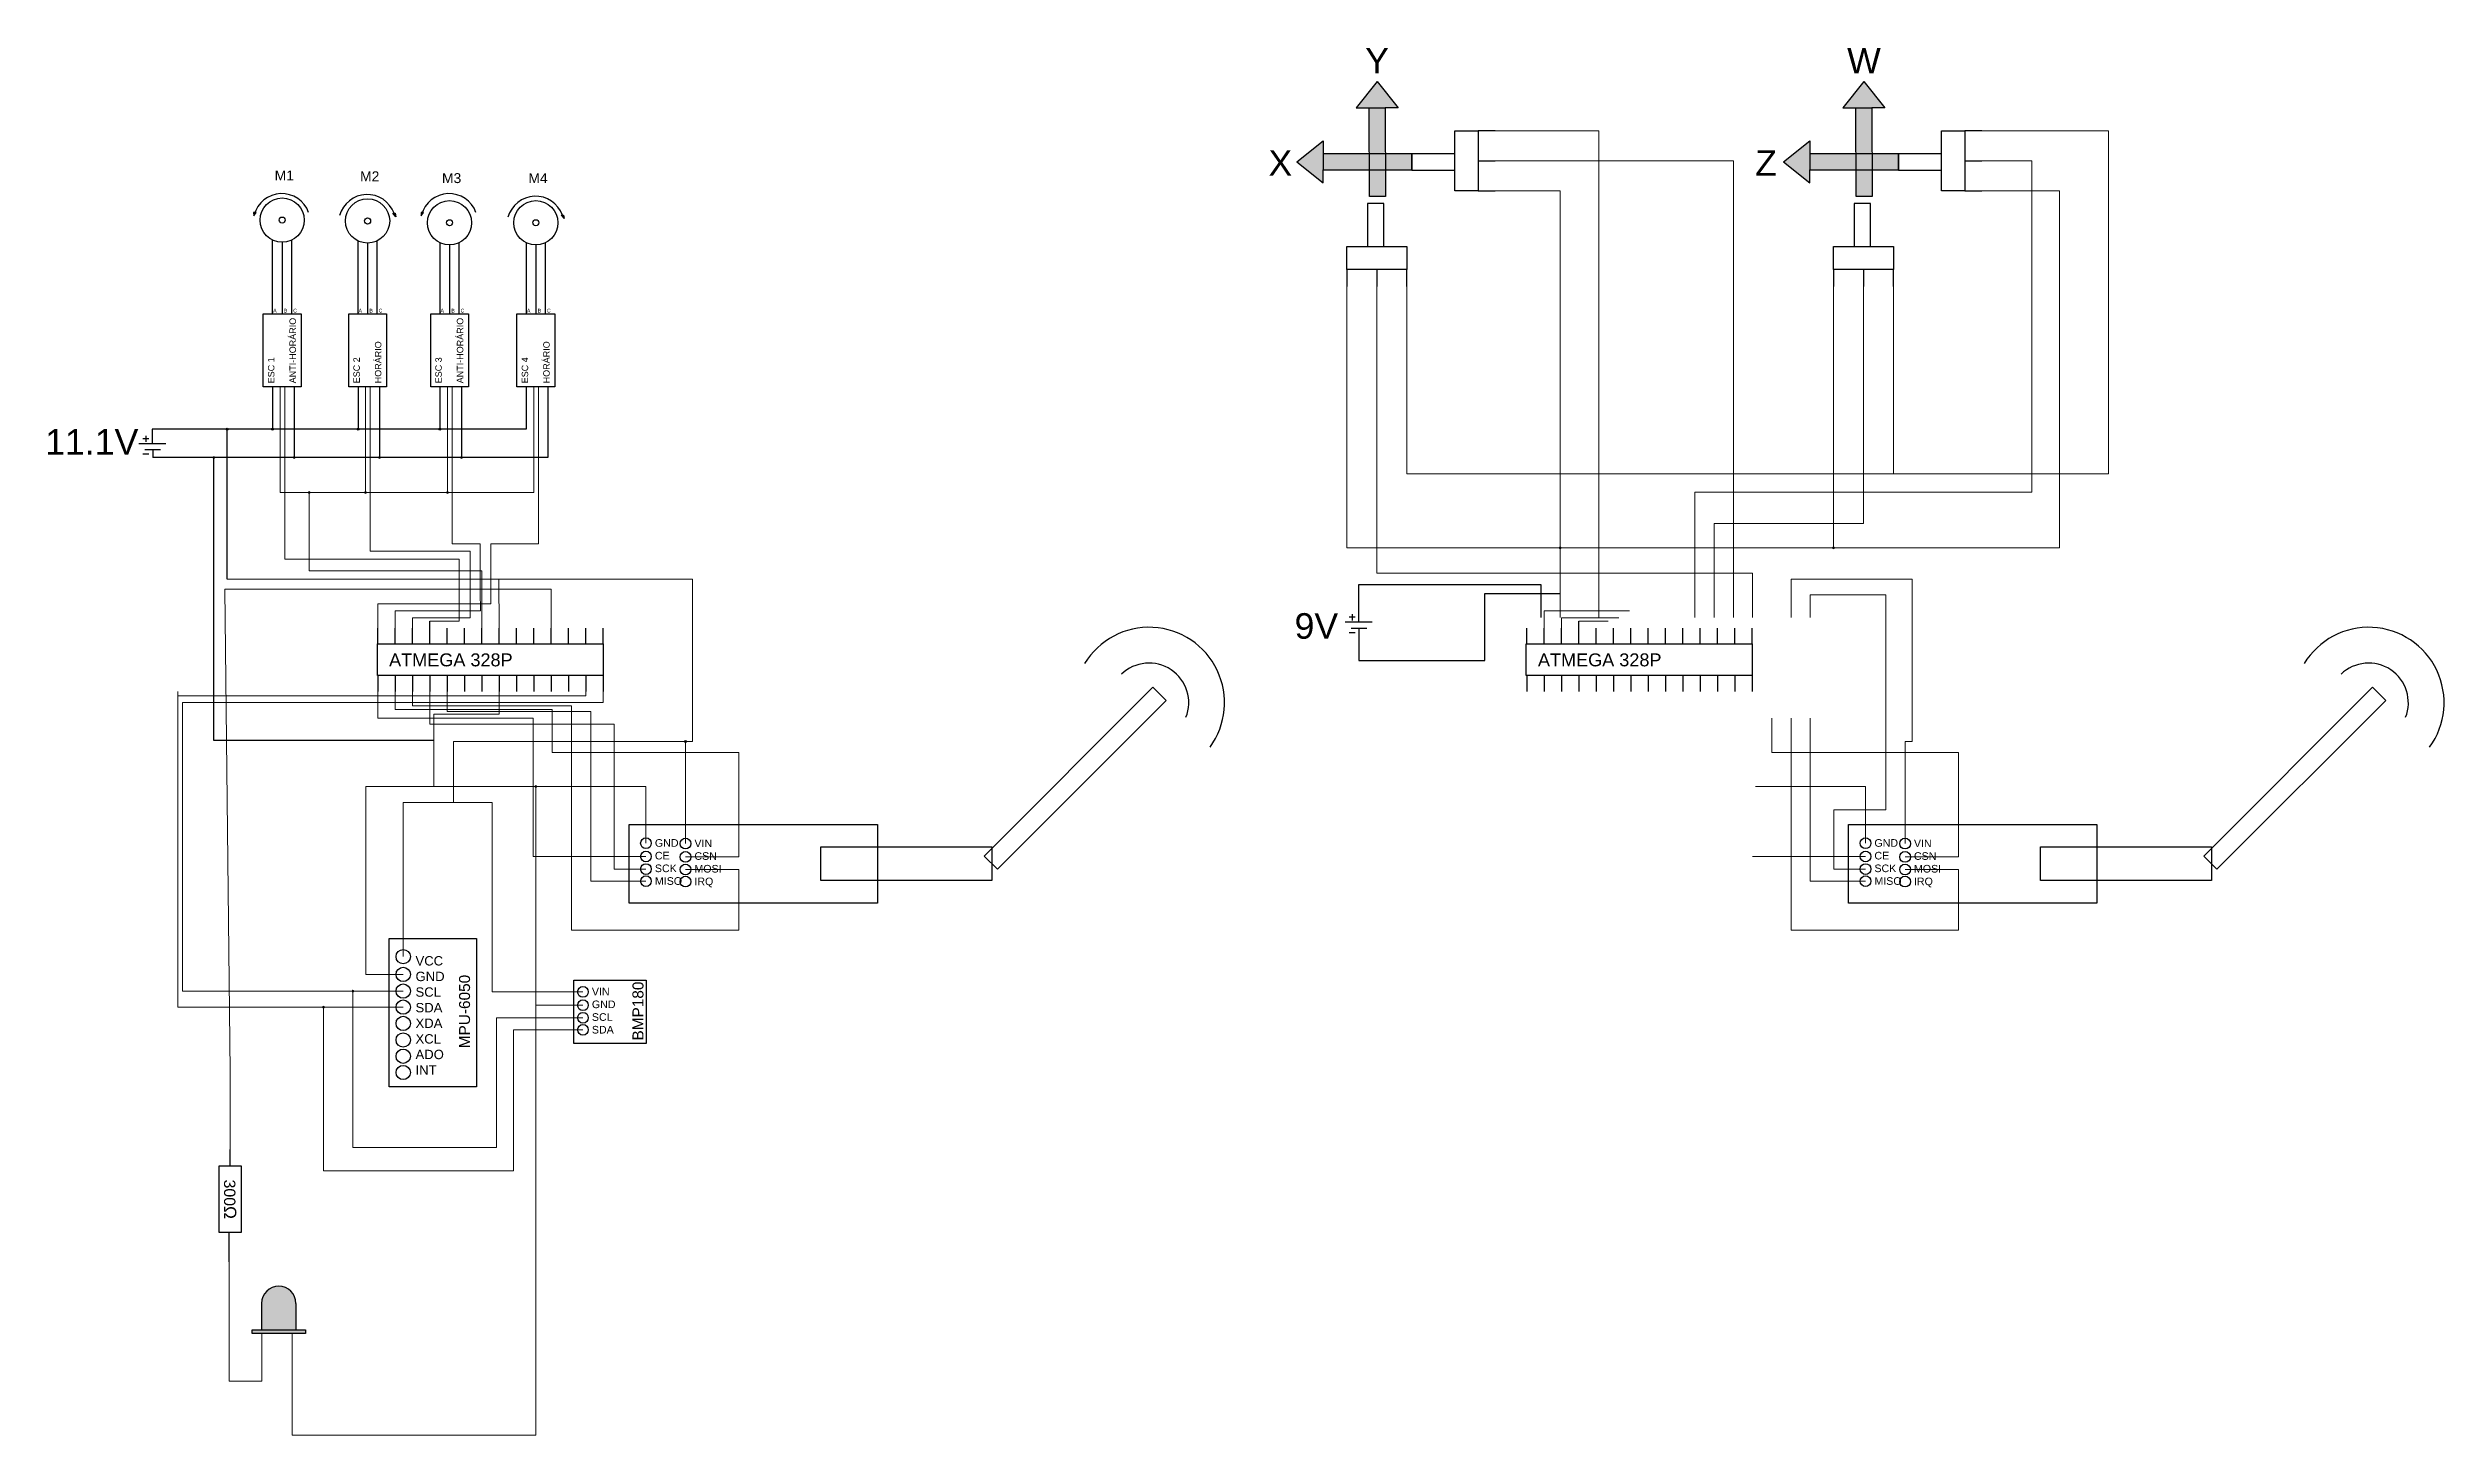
# Model space of a CAD drawing. Header units: millimetres. Extents: x 978 to 3979, y 3008 to 4746.
import ezdxf

# ---------------------------------------------------------------- set-up
doc = ezdxf.new("R2010")
doc.units = ezdxf.units.MM
for name, color, linetype in [('AMARELO MOTOR', 2, 'Continuous'), ('PRETO MOTOR', 250, 'Continuous'), ('VERMELHO MOTOR', 1, 'Continuous')]:
    doc.layers.add(name, color=color, linetype=linetype)
for name, color, linetype, lineweight in [('DADOS ARD', 2, 'Continuous', 20), ('GND ARD', 250, 'Continuous', 20), ('GND FONTE', 250, 'Continuous', 30), ('VCC ARD', 1, 'Continuous', 20), ('VCC FONTE', 10, 'Continuous', 30)]:
    doc.layers.add(name, color=color, linetype=linetype, lineweight=lineweight)
doc.styles.get("Standard").update_dxf_attribs({"font": 'arial.ttf'})

# ---------------------------------------------------------------- blocks, each defined once
blk = doc.blocks.new('*U4')
blk.add_line((0, -10), (0, 10))
blk = doc.blocks.new('*U5')
at = {"color": 0, "linetype": 'ByBlock', "lineweight": -2, "transparency": 16777216}
for p in [(-282, 0), (-260.3, 0), (-238.6, 0), (-216.9, 0), (-195.2, 0), (-173.5, 0), (-151.8, 0), (-130.2, 0), (-108.5, 0), (-86.8, 0), (-65.1, 0), (-43.4, 0), (-21.7, 0), (0, 0)]:
    blk.add_blockref('*U4', p, dxfattribs=at)
blk = doc.blocks.new('*U6')
blk.add_line((0, -10), (0, 10))
blk = doc.blocks.new('*U8')
at = {"color": 0, "linetype": 'ByBlock', "lineweight": -2, "transparency": 16777216}
for p in [(-282, 0), (-260.3, 0), (-238.6, 0), (-216.9, 0), (-195.2, 0), (-173.5, 0), (-151.8, 0), (-130.2, 0), (-108.5, 0), (-86.8, 0), (-65.1, 0), (-43.4, 0), (-21.7, 0), (0, 0)]:
    blk.add_blockref('*U6', p, dxfattribs=at)
blk = doc.blocks.new('*U14')
blk.add_line((0, -10), (0, 10))
blk = doc.blocks.new('*U15')
at = {"color": 0, "linetype": 'ByBlock', "lineweight": -2, "transparency": 16777216}
for p in [(-282, 0), (-260.3, 0), (-238.6, 0), (-216.9, 0), (-195.2, 0), (-173.5, 0), (-151.8, 0), (-130.2, 0), (-108.5, 0), (-86.8, 0), (-65.1, 0), (-43.4, 0), (-21.7, 0), (0, 0)]:
    blk.add_blockref('*U14', p, dxfattribs=at)
blk = doc.blocks.new('*U11')
blk.add_line((0, -10), (0, 10))
blk = doc.blocks.new('*U13')
at = {"color": 0, "linetype": 'ByBlock', "lineweight": -2, "transparency": 16777216}
for p in [(-282, 0), (-260.3, 0), (-238.6, 0), (-216.9, 0), (-195.2, 0), (-173.5, 0), (-151.8, 0), (-130.2, 0), (-108.5, 0), (-86.8, 0), (-65.1, 0), (-43.4, 0), (-21.7, 0), (0, 0)]:
    blk.add_blockref('*U11', p, dxfattribs=at)

msp = doc.modelspace()

# ---------------------------------------------------------------- hatches: boundary and pattern name
at = {"true_color": 0xf8d731}
h = msp.add_hatch(color=40, dxfattribs=at)
h.dxf.hatch_style = 1
h.paths.add_polyline_path([(2643.3, 4703.9), (2617, 4670.8), (2633.3, 4670.8), (2653.3, 4670.9), (2669.6, 4670.9)])
h.paths.add_polyline_path([(2653.3, 4670.9), (2633.3, 4670.8), (2633.4, 4613), (2653.4, 4613)])
h.paths.add_polyline_path([(2653.4, 4593), (2633.4, 4593), (2633.4, 4559.7), (2653.4, 4559.7)])
h.paths.add_polyline_path([(2653.4, 4613), (2633.4, 4613), (2633.4, 4593), (2653.4, 4593)])
h.paths.add_polyline_path([(2686.7, 4613), (2653.4, 4613), (2653.4, 4593), (2686.7, 4593)])
h.paths.add_polyline_path([(2633.4, 4613), (2575.5, 4613), (2575.5, 4593), (2633.4, 4593)])
h.paths.add_polyline_path([(2575.5, 4613), (2575.5, 4629.3), (2542.5, 4603), (2575.5, 4576.7), (2575.5, 4593)])
h = msp.add_hatch(color=40, dxfattribs=at)
h.dxf.hatch_style = 1
h.paths.add_polyline_path([(3252.8, 4703.9), (3226.5, 4670.8), (3242.8, 4670.8), (3262.8, 4670.9), (3279.1, 4670.9)])
h.paths.add_polyline_path([(3262.8, 4670.9), (3242.8, 4670.8), (3242.9, 4613), (3262.9, 4613)])
h.paths.add_polyline_path([(3262.9, 4593), (3242.9, 4593), (3242.9, 4559.7), (3262.9, 4559.7)])
h.paths.add_polyline_path([(3262.9, 4613), (3242.9, 4613), (3242.9, 4593), (3262.9, 4593)])
h.paths.add_polyline_path([(3296.2, 4613), (3262.9, 4613), (3262.9, 4593), (3296.2, 4593)])
h.paths.add_polyline_path([(3242.9, 4613), (3185, 4613), (3185, 4593), (3242.9, 4593)])
h.paths.add_polyline_path([(3185, 4613), (3185, 4629.3), (3152, 4603), (3185, 4576.7), (3185, 4593)])
h = msp.add_hatch(color=0)
h.dxf.hatch_style = 1
h.paths.add_polyline_path([(1236.4, 4535.4), (1239.3, 4539.7), (1236.1, 4539.7)])
h = msp.add_hatch(color=0)
h.dxf.hatch_style = 1
h.paths.add_polyline_path([(1414.1, 4534.3), (1413.5, 4538.6), (1410.3, 4538.6)])
h = msp.add_hatch(color=0)
h.dxf.hatch_style = 1
h.paths.add_polyline_path([(1446, 4535.4), (1448.9, 4539.7), (1445.7, 4539.7)])
h = msp.add_hatch(color=0)
h.dxf.hatch_style = 1
h.paths.add_polyline_path([(1624.9, 4532.1), (1624.3, 4536.4), (1621.1, 4536.4)])
h = msp.add_hatch(color=1)
h.dxf.hatch_style = 1
h.paths.add_polyline_path([(1367.9, 4268.1), (1366.8, 4268.1), (1366.8, 4266.9, 0.414214)])
h.paths.add_polyline_path([(1366.8, 4268.1), (1365.6, 4268.1, 0.414214), (1366.8, 4266.9)])
h.paths.add_polyline_path([(1365.6, 4268.1), (1366.8, 4268.1), (1367.9, 4268.1, 1)])
at = {"true_color": 0x000000}
h = msp.add_hatch(color=18, dxfattribs=at)
h.dxf.hatch_style = 1
h.paths.add_polyline_path([(1187.6, 4232.5), (1186.4, 4232.5), (1186.4, 4231.4, 0.414214)])
h.paths.add_polyline_path([(1186.4, 4232.5), (1185.3, 4232.5, 0.414214), (1186.4, 4231.4)])
h.paths.add_polyline_path([(1185.3, 4232.5), (1186.4, 4232.5), (1187.6, 4232.5, 1)])
h = msp.add_hatch(color=18, dxfattribs=at)
h.dxf.hatch_style = 1
h.paths.add_polyline_path([(1287.9, 4232.5), (1286.8, 4232.5), (1286.8, 4231.4, 0.414214)])
h.paths.add_polyline_path([(1286.8, 4232.5), (1285.6, 4232.5, 0.414214), (1286.8, 4231.4)])
h.paths.add_polyline_path([(1285.6, 4232.5), (1286.8, 4232.5), (1287.9, 4232.5, 1)])
h = msp.add_hatch(color=18, dxfattribs=at)
h.dxf.hatch_style = 1
h.paths.add_polyline_path([(1394.9, 4232.5), (1393.8, 4232.5), (1393.8, 4231.4, 0.414214)])
h.paths.add_polyline_path([(1393.8, 4232.5), (1392.6, 4232.5, 0.414214), (1393.8, 4231.4)])
h.paths.add_polyline_path([(1392.6, 4232.5), (1393.8, 4232.5), (1394.9, 4232.5, 1)])
h = msp.add_hatch(color=18, dxfattribs=at)
h.dxf.hatch_style = 1
h.paths.add_polyline_path([(1497.6, 4232.5), (1496.4, 4232.5), (1496.4, 4231.4, 0.414214)])
h.paths.add_polyline_path([(1496.4, 4232.5), (1495.2, 4232.5, 0.414214), (1496.4, 4231.4)])
h.paths.add_polyline_path([(1495.2, 4232.5), (1496.4, 4232.5), (1497.6, 4232.5, 1)])
h = msp.add_hatch(color=18, dxfattribs=at)
h.dxf.hatch_style = 1
h.paths.add_polyline_path([(1306.6, 4188.8), (1305.5, 4188.8), (1305.5, 4187.6, 0.414214)])
h.paths.add_polyline_path([(1305.5, 4188.8), (1304.3, 4188.8, 0.414214), (1305.5, 4187.6)])
h.paths.add_polyline_path([(1304.3, 4188.8), (1305.5, 4188.8), (1306.6, 4188.8, 1)])
h = msp.add_hatch(color=18, dxfattribs=at)
h.dxf.hatch_style = 1
h.paths.add_polyline_path([(1377.4, 4188.8), (1376.2, 4188.8), (1376.2, 4187.6, 0.414214)])
h.paths.add_polyline_path([(1376.2, 4188.8), (1375, 4188.8, 0.414214), (1376.2, 4187.6)])
h.paths.add_polyline_path([(1375, 4188.8), (1376.2, 4188.8), (1377.4, 4188.8, 1)])
h = msp.add_hatch(color=18, dxfattribs=at)
h.dxf.hatch_style = 1
h.paths.add_polyline_path([(1480, 4188.8), (1478.8, 4188.8), (1478.8, 4187.6, 0.414214)])
h.paths.add_polyline_path([(1478.8, 4188.8), (1477.7, 4188.8, 0.414214), (1478.8, 4187.6)])
h.paths.add_polyline_path([(1477.7, 4188.8), (1478.8, 4188.8), (1480, 4188.8, 1)])
h = msp.add_hatch(color=18, dxfattribs=at)
h.dxf.hatch_style = 1
h.paths.add_polyline_path([(2873.6, 4119.5), (2872.5, 4119.5), (2872.5, 4118.4, 0.414214)])
h.paths.add_polyline_path([(2872.5, 4119.5), (2871.3, 4119.5, 0.414214), (2872.5, 4118.4)])
h.paths.add_polyline_path([(2871.3, 4119.5), (2872.5, 4119.5), (2873.6, 4119.5, 1)])
h = msp.add_hatch(color=18, dxfattribs=at)
h.dxf.hatch_style = 1
h.paths.add_polyline_path([(3215.9, 4119.5), (3214.7, 4119.5), (3214.7, 4118.4, 0.414214)])
h.paths.add_polyline_path([(3214.7, 4119.5), (3213.5, 4119.5, 0.414214), (3214.7, 4118.4)])
h.paths.add_polyline_path([(3213.5, 4119.5), (3214.7, 4119.5), (3215.9, 4119.5, 1)])
h = msp.add_hatch(color=18, dxfattribs=at)
h.dxf.hatch_style = 1
h.paths.add_polyline_path([(1590.7, 3820.5), (1589.6, 3820.5), (1589.6, 3819.4, 0.414214)])
h.paths.add_polyline_path([(1589.6, 3820.5), (1588.4, 3820.5, 0.414214), (1589.6, 3819.4)])
h.paths.add_polyline_path([(1588.4, 3820.5), (1589.6, 3820.5), (1590.7, 3820.5, 1)])
at = {"layer": 'DADOS ARD'}
h = msp.add_hatch(color=256, dxfattribs=at)
h.dxf.hatch_style = 1
h.paths.add_polyline_path([(1324.6, 3544), (1323.4, 3544), (1323.4, 3542.8, 0.414214)])
h.paths.add_polyline_path([(1323.4, 3544), (1322.3, 3544, 0.414214), (1323.4, 3542.8)])
h.paths.add_polyline_path([(1322.3, 3544), (1323.4, 3544), (1324.6, 3544, 1)])
h = msp.add_hatch(color=256, dxfattribs=at)
h.dxf.hatch_style = 1
h.paths.add_polyline_path([(1361.6, 3564.1), (1360.5, 3564.1), (1360.5, 3563, 0.414214)])
h.paths.add_polyline_path([(1360.5, 3564.1), (1359.3, 3564.1, 0.414214), (1360.5, 3563)])
h.paths.add_polyline_path([(1359.3, 3564.1), (1360.5, 3564.1), (1361.6, 3564.1, 1)])
at = {"layer": 'GND ARD'}
h = msp.add_hatch(color=1, dxfattribs=at)
h.dxf.hatch_style = 1
h.paths.add_polyline_path([(1246, 3139.8), (1289.1, 3139.8), (1289.1, 3172.8, 1), (1246, 3172.8)])
h = msp.add_hatch(color=1, dxfattribs=at)
h.dxf.hatch_style = 1
h.paths.add_polyline_path([(1234.1, 3139.8), (1234.1, 3135.1), (1301.1, 3135.1), (1301.1, 3139.8)])
at = {"layer": 'VCC FONTE'}
h = msp.add_hatch(color=1, dxfattribs=at)
h.dxf.hatch_style = 1
h.paths.add_polyline_path([(1204, 4268.1), (1202.9, 4268.1), (1202.9, 4266.9, 0.414214)])
h.paths.add_polyline_path([(1202.9, 4268.1), (1201.7, 4268.1, 0.414214), (1202.9, 4266.9)])
h.paths.add_polyline_path([(1201.7, 4268.1), (1202.9, 4268.1), (1204, 4268.1, 1)])
h = msp.add_hatch(color=1, dxfattribs=at)
h.dxf.hatch_style = 1
h.paths.add_polyline_path([(1261, 4268.1), (1259.8, 4268.1), (1259.8, 4266.9, 0.414214)])
h.paths.add_polyline_path([(1259.8, 4268.1), (1258.6, 4268.1, 0.414214), (1259.8, 4266.9)])
h.paths.add_polyline_path([(1258.6, 4268.1), (1259.8, 4268.1), (1261, 4268.1, 1)])
h = msp.add_hatch(color=1, dxfattribs=at)
h.dxf.hatch_style = 1
h.paths.add_polyline_path([(1470.6, 4268.1), (1469.4, 4268.1), (1469.4, 4266.9, 0.414214)])
h.paths.add_polyline_path([(1469.4, 4268.1), (1468.3, 4268.1, 0.414214), (1469.4, 4266.9)])
h.paths.add_polyline_path([(1468.3, 4268.1), (1469.4, 4268.1), (1470.6, 4268.1, 1)])
h = msp.add_hatch(color=1, dxfattribs=at)
h.dxf.hatch_style = 1
h.paths.add_polyline_path([(1778.1, 3876.9), (1776.9, 3876.9), (1776.9, 3875.8, 0.414214)])
h.paths.add_polyline_path([(1776.9, 3876.9), (1775.8, 3876.9, 0.414214), (1776.9, 3875.8)])
h.paths.add_polyline_path([(1775.8, 3876.9), (1776.9, 3876.9), (1778.1, 3876.9, 1)])

# ---------------------------------------------------------------- linework, layer by layer
for p, q in [((2643.3, 4703.9), (2617, 4670.8)), ((2643.3, 4703.9), (2669.6, 4670.9)), ((3252.8, 4703.9), (3226.5, 4670.8)), ((3252.8, 4703.9), (3279.1, 4670.9)), ((2617, 4670.8), (2633.3, 4670.8)), ((2669.6, 4670.9), (2653.3, 4670.9)), ((3226.5, 4670.8), (3242.8, 4670.8)), ((3279.1, 4670.9), (3262.8, 4670.9)), ((2542.5, 4603), (2575.5, 4629.3)), ((2575.5, 4629.3), (2575.5, 4613)), ((2791, 4641.9), (2769.7, 4641.9)), ((3152, 4603), (3185, 4629.3)), ((3185, 4629.3), (3185, 4613)), ((3400.5, 4641.9), (3379.2, 4641.9)), ((2542.5, 4603), (2575.5, 4576.7)), ((2575.5, 4576.7), (2575.5, 4593)), ((2769.7, 4604.4), (2791, 4604.4)), ((3152, 4603), (3185, 4576.7)), ((3185, 4576.7), (3185, 4593)), ((3379.2, 4604.4), (3400.5, 4604.4)), ((2769.7, 4566.9), (2791, 4566.9)), ((3379.2, 4566.9), (3400.5, 4566.9)), ((2605.2, 4468), (2605.2, 4446.7)), ((2642.7, 4468), (2642.7, 4446.7)), ((2680.3, 4446.7), (2680.3, 4468)), ((3214.7, 4468), (3214.7, 4446.7)), ((3252.2, 4468), (3252.2, 4446.7)), ((3289.8, 4446.7), (3289.8, 4468)), ((1456.8, 4019), (1456.8, 4027.4)), ((2895.7, 4019), (2895.7, 4027.4)), ((1206.8, 3345), (1206.8, 3365.6)), ((1205.4, 3225.1), (1205.4, 3261.4)), ((1246, 3172.8), (1246, 3139.8)), ((1289.1, 3172.8), (1289.1, 3139.6))]:
    msp.add_line(p, q)
for points in [[(2633.4, 4559.7), (2633.3, 4670.8), (2653.3, 4670.9), (2653.4, 4559.7)], [(3242.9, 4559.7), (3242.8, 4670.8), (3262.8, 4670.9), (3262.9, 4559.7)], [(2740.5, 4566.9), (2740.5, 4641.9), (2769.7, 4641.9), (2769.7, 4566.9)], [(3350, 4566.9), (3350, 4641.9), (3379.2, 4641.9), (3379.2, 4566.9)], [(2686.7, 4613), (2575.5, 4613), (2575.5, 4593), (2686.7, 4593)], [(2740.5, 4592.7), (2740.5, 4613), (2686.7, 4613), (2686.7, 4592.7)], [(3296.2, 4613), (3185, 4613), (3185, 4593), (3296.2, 4593)], [(3350, 4592.7), (3350, 4613), (3296.2, 4613), (3296.2, 4592.7)], [(1236.4, 4535.4), (1239.3, 4539.7), (1236.1, 4539.7)], [(1414.1, 4534.3), (1410.3, 4538.6), (1413.5, 4538.6)], [(1446, 4535.4), (1448.9, 4539.7), (1445.7, 4539.7)], [(1624.9, 4532.1), (1621.1, 4536.4), (1624.3, 4536.4)], [(2631, 4497.2), (2651.3, 4497.2), (2651.3, 4551), (2631, 4551)], [(3240.5, 4497.2), (3260.8, 4497.2), (3260.8, 4551), (3240.5, 4551)], [(2605.2, 4497.2), (2680.3, 4497.2), (2680.3, 4468), (2605.2, 4468)], [(3214.7, 4497.2), (3289.8, 4497.2), (3289.8, 4468), (3214.7, 4468)], [(1248.2, 4412.5), (1295.4, 4412.5), (1295.4, 4321), (1248.2, 4321)], [(1355.1, 4412.5), (1402.4, 4412.5), (1402.4, 4321), (1355.1, 4321)], [(1457.8, 4412.5), (1505, 4412.5), (1505, 4321), (1457.8, 4321)], [(1565.9, 4412.5), (1613.2, 4412.5), (1613.2, 4321), (1565.9, 4321)], [(1391, 3999), (1673.7, 3999), (1673.7, 3959.4), (1391, 3959.4)], [(2829.9, 3999), (3112.6, 3999), (3112.6, 3959.4), (2829.9, 3959.4)], [(2151, 3733.3), (2362.4, 3944.7), (2379, 3928.1), (2167.6, 3716.7)], [(3678.3, 3733.3), (3889.7, 3944.7), (3906.4, 3928.1), (3694.9, 3716.7)], [(1706.3, 3772.8), (2017.3, 3772.8), (2017.3, 3674.1), (1706.3, 3674.1)], [(3233.6, 3772.8), (3544.6, 3772.8), (3544.6, 3674.1), (3233.6, 3674.1)], [(1946.5, 3744.8), (2160.6, 3744.8), (2160.6, 3702.6), (1946.5, 3702.6)], [(3473.8, 3744.8), (3688, 3744.8), (3688, 3702.6), (3473.8, 3702.6)], [(1405.7, 3444.3), (1405.7, 3630.1), (1515.2, 3630.1), (1515.2, 3444.3)], [(1636.9, 3498.5), (1636.9, 3577.8), (1727.6, 3577.8), (1727.6, 3498.5)], [(1193.1, 3345), (1220.5, 3345), (1220.5, 3261.5), (1193.1, 3261.5)], [(1234.1, 3139.8), (1301.1, 3139.8), (1301.1, 3135.1), (1234.1, 3135.1)]]:
    msp.add_lwpolyline(points, close=True)
for centre, radius in [((1271.8, 4530.1), 27.7), ((1271.8, 4530.1), 3.79), ((1378.8, 4529), 27.7), ((1378.8, 4529), 3.79), ((1481.4, 4526.8), 27.7), ((1589.5, 4526.8), 27.7), ((1481.4, 4526.8), 3.79), ((1589.5, 4526.8), 3.79), ((1727.4, 3749.4), 6.73), ((1776.9, 3748.9), 6.73), ((3254.8, 3749.4), 6.73), ((3304.3, 3748.9), 6.73), ((1727.4, 3732.7), 6.73), ((1727.4, 3717), 6.73), ((1776.9, 3732.2), 6.73), ((1776.9, 3716.4), 6.73), ((3254.8, 3732.7), 6.73), ((3254.8, 3717), 6.73), ((3304.3, 3732.2), 6.73), ((3304.3, 3716.4), 6.73), ((1727.4, 3701.8), 6.73), ((1776.9, 3701.3), 6.73), ((3254.8, 3701.8), 6.73), ((3304.3, 3701.3), 6.73), ((1423.4, 3607.3), 8.96), ((1423.4, 3585), 8.96), ((1423.4, 3564.1), 8.96), ((1423.4, 3544), 8.96), ((1648.5, 3563.1), 6.73), ((1648.5, 3546.4), 6.73), ((1423.4, 3523.6), 8.96), ((1423.4, 3502.9), 8.96), ((1648.5, 3530.7), 6.73), ((1648.5, 3515.6), 6.73), ((1423.4, 3482.5), 8.96), ((1423.4, 3462.1), 8.96)]:
    msp.add_circle(centre, radius)
for centre, radius, start, end in [((1271.3, 4527.5), 35.8, 19.9724, 164.7658), ((1378.3, 4526.4), 35.8, 19.9724, 164.7658), ((1480.9, 4527.5), 35.8, 19.9724, 164.7658), ((1480.9, 4527.5), 35.8, 19.9724, 164.7658), ((1589.1, 4524.2), 35.8, 19.9724, 164.7658), ((2357.5, 3925.4), 94.5, 323.8536, 148.7484), ((3884.9, 3925.4), 94.5, 323.8536, 148.7484), ((2357.5, 3925.4), 49.7, 338.4332, 134.1688), ((3884.9, 3925.4), 49.7, 338.4332, 134.1688), ((1267.6, 3172.8), 21.5, 0, 180)]:
    msp.add_arc(centre, radius, start, end)
at = {"layer": 'AMARELO MOTOR'}
for p, q in [((1283.7, 4412.5), (1283.7, 4505)), ((1366.9, 4412.5), (1366.9, 4504)), ((1493.3, 4412.5), (1493.3, 4501.7)), ((1577.7, 4412.5), (1577.7, 4501.7))]:
    msp.add_line(p, q, dxfattribs=at)
at = {"layer": 'DADOS ARD'}
for p, q in [((2791, 4604.4), (3089.3, 4604.4)), ((3089.3, 4604.4), (3089.3, 4032)), ((3400.5, 4604.4), (3462.9, 4604.4)), ((3462.9, 4604.4), (3462.9, 4189.3)), ((2642.7, 4446.7), (2642.7, 4087.9)), ((3252.2, 4446.7), (3252.2, 4149.8)), ((1275.2, 4321), (1275.2, 4152.1)), ((1382.2, 4321), (1382.2, 4152.1)), ((1484.8, 4321), (1484.8, 4152.1)), ((1592.9, 4321), (1592.9, 4152.1)), ((1275.2, 4152.1), (1275.2, 4262.5)), ((1382.2, 4152.1), (1382.2, 4262.5)), ((1484.8, 4152.1), (1484.8, 4262.5)), ((1592.9, 4152.1), (1592.9, 4262.5)), ((3462.9, 4189.3), (3041.1, 4189.3)), ((3041.1, 4189.3), (3041.1, 4032)), ((1275.2, 4105.4), (1275.2, 4152.1)), ((1382.2, 4115.4), (1382.2, 4152.1)), ((1484.8, 4124.6), (1484.8, 4152.1)), ((1592.9, 4152.1), (1592.9, 4124.3)), ((3252.2, 4149.8), (3065.2, 4149.8)), ((3065.2, 4149.8), (3065.2, 4032)), ((1507.2, 4115.4), (1382.2, 4115.4)), ((1519.8, 4124.6), (1484.8, 4124.6)), ((1507.2, 4064.8), (1507.2, 4115.4)), ((1519.8, 4064.8), (1519.8, 4124.6)), ((1533, 4064.8), (1533, 4124.3)), ((1533, 4124.3), (1592.9, 4124.3)), ((1493.4, 4105.4), (1275.2, 4105.4)), ((1493.4, 4065.8), (1493.4, 4105.4)), ((2642.7, 4087.9), (3113.4, 4087.9)), ((3113.4, 4087.9), (3113.4, 4032)), ((1219.6, 4067.8), (1200, 4067.8)), ((1200, 4067.8), (1206.8, 3463.3)), ((1321.7, 4067.8), (1219.6, 4067.8)), ((1608.7, 4067.8), (1321.7, 4067.8)), ((1493.4, 4065.8), (1493.4, 4027.4)), ((1507.2, 4031.7), (1507.2, 4064.8)), ((1520.2, 4040.7), (1519.8, 4064.8)), ((1533, 4049.5), (1533, 4064.8)), ((1608.7, 4019), (1608.7, 4067.8)), ((3185.6, 4032), (3185.6, 4060.5)), ((3185.6, 4060.5), (3280.3, 4060.5)), ((3280.3, 4060.5), (3280.3, 3791.2)), ((1391.7, 4019), (1391.7, 4049.5)), ((1391.7, 4049.5), (1533, 4049.5)), ((1413.4, 4019), (1413.4, 4040.7)), ((1413.4, 4040.7), (1520.2, 4040.7)), ((1435.1, 4019), (1435.1, 4031.7)), ((1435.1, 4031.7), (1507.2, 4031.7)), ((1456.8, 4027.4), (1493.4, 4027.4)), ((2852.3, 4019), (2852.3, 4040.7)), ((2852.3, 4040.7), (2959, 4040.7)), ((2874, 4019), (2874, 4031.7)), ((2874, 4031.7), (2946, 4031.7)), ((2895.7, 4027.4), (2932.3, 4027.4)), ((1141, 3544), (1141, 3939.4)), ((1652, 3934.1), (1141, 3934.1)), ((1391.7, 3939.4), (1391.7, 3906.2)), ((1413.4, 3939.4), (1413.4, 3917.1)), ((1435.1, 3921.6), (1435.1, 3939.4)), ((1456.8, 3939.4), (1456.8, 3898.5)), ((1478.5, 3939.4), (1478.5, 3914.3)), ((1652, 3939.4), (1652, 3934.7)), ((1652, 3934.7), (1652, 3934.1)), ((1673.7, 3939.4), (1673.7, 3925.9)), ((1147, 3925.9), (1147, 3564.1)), ((1673.7, 3925.9), (1147, 3925.9)), ((1391.7, 3906.2), (1586, 3906.2)), ((1413.4, 3917.1), (1610.1, 3917.1)), ((1634.2, 3921.6), (1435.1, 3921.6)), ((1478.5, 3914.3), (1658.3, 3914.3)), ((1586, 3906.2), (1586, 3732.7)), ((1610.1, 3917.1), (1610.1, 3906.2)), ((1610.1, 3863.1), (1610.1, 3906.2)), ((1634.2, 3921.6), (1634.2, 3906.2)), ((1634.2, 3716.4), (1634.2, 3906.2)), ((1658.3, 3914.3), (1658.3, 3906.2)), ((1658.3, 3701.8), (1658.3, 3906.2)), ((3137.4, 3863.1), (3137.4, 3906.2)), ((3161.5, 3716.4), (3161.5, 3906.2)), ((3185.6, 3701.8), (3185.6, 3906.2)), ((1456.8, 3898.5), (1687.8, 3898.5)), ((1687.8, 3898.5), (1687.8, 3791.2)), ((1843.7, 3863.1), (1610.1, 3863.1)), ((1843.7, 3732.2), (1843.7, 3863.1)), ((3371, 3863.1), (3137.4, 3863.1)), ((3371, 3732.2), (3371, 3863.1)), ((1687.8, 3791.2), (1687.8, 3717)), ((3280.3, 3791.2), (3215.1, 3791.2)), ((3215.1, 3791.2), (3215.1, 3717)), ((1586, 3732.7), (1727.4, 3732.7)), ((1776.9, 3732.2), (1843.7, 3732.2)), ((3113.3, 3732.7), (3254.8, 3732.7)), ((3304.3, 3732.2), (3371, 3732.2)), ((1634.2, 3640.6), (1634.2, 3716.4)), ((1727.4, 3701.8), (1658.3, 3701.8)), ((1687.8, 3717), (1727.4, 3717)), ((1776.9, 3716.4), (1843.7, 3716.4)), ((1843.7, 3716.4), (1843.7, 3640.6)), ((3161.5, 3640.6), (3161.5, 3716.4)), ((3254.8, 3701.8), (3185.6, 3701.8)), ((3215.1, 3717), (3254.8, 3717)), ((3304.3, 3716.4), (3371, 3716.4)), ((3371, 3716.4), (3371, 3640.6)), ((1843.7, 3640.6), (1634.2, 3640.6)), ((3371, 3640.6), (3161.5, 3640.6)), ((1335.6, 3544), (1141, 3544)), ((1147, 3564.1), (1344.5, 3564.1)), ((1344.5, 3564.1), (1147, 3564.1)), ((1323.4, 3338.8), (1323.4, 3544)), ((1423.4, 3544), (1335.6, 3544)), ((1423.4, 3564.1), (1344.5, 3564.1)), ((1360.5, 3368.1), (1360.5, 3564.1)), ((1618.9, 3530.7), (1540.1, 3530.7)), ((1540.1, 3530.7), (1540.1, 3368.1)), ((1629.8, 3515.6), (1561.6, 3515.6)), ((1561.6, 3515.6), (1561.6, 3338.8)), ((1648.5, 3530.7), (1618.9, 3530.7)), ((1629.8, 3515.6), (1648.5, 3515.6)), ((1206.8, 3365.6), (1206.8, 3463.3)), ((1540.1, 3368.1), (1360.5, 3368.1)), ((1561.6, 3338.8), (1323.4, 3338.8)), ((1205.4, 3075.2), (1205.4, 3225.1)), ((1246.3, 3135.1), (1246.3, 3075.2)), ((1246.3, 3075.2), (1205.4, 3075.2))]:
    msp.add_line(p, q, dxfattribs=at)
for centre in [(1323.4, 3544), (1360.5, 3564.1)]:
    msp.add_circle(centre, 1.16, dxfattribs=at)
at = {"layer": 'GND ARD'}
for p, q in [((2791, 4566.9), (2872.5, 4566.9)), ((2872.5, 4566.9), (2872.5, 4119.5)), ((3400.5, 4566.9), (3497.9, 4566.9)), ((3497.9, 4566.9), (3497.9, 4119.5)), ((2605.2, 4446.7), (2605.2, 4119.5)), ((3214.7, 4446.7), (3214.7, 4119.5)), ((1269.2, 4321), (1269.2, 4188.8)), ((1376.2, 4321), (1376.2, 4188.8)), ((1478.8, 4321), (1478.8, 4188.8)), ((1587, 4321), (1587, 4188.8)), ((1269.2, 4188.8), (1376.2, 4188.8)), ((1305.5, 4090.7), (1305.5, 4188.8)), ((1376.2, 4188.8), (1478.8, 4188.8)), ((1478.8, 4188.8), (1587, 4188.8)), ((2605.2, 4119.5), (2872.5, 4119.5)), ((2872.5, 4119.5), (2872.5, 4032.1)), ((3214.7, 4119.5), (2872.5, 4119.5)), ((3497.9, 4119.5), (3214.7, 4119.5)), ((1519.8, 4090.7), (1305.5, 4090.7)), ((1521.9, 4090.7), (1519.8, 4090.7)), ((1521.9, 4019), (1521.9, 4090.7)), ((1543.6, 3939.4), (1543.6, 3911.1)), ((1461.6, 3820.5), (1461.6, 3911.1)), ((1543.6, 3911.1), (1461.6, 3911.1)), ((1376.7, 3585), (1376.7, 3820.5)), ((1461.6, 3820.5), (1376.7, 3820.5)), ((1589.6, 3820.5), (1461.6, 3820.5)), ((1589.6, 3546.4), (1589.6, 3820.5)), ((1589.6, 3820.5), (1727.4, 3820.5)), ((1727.4, 3820.5), (1727.4, 3749.4)), ((3116.9, 3820.5), (3254.8, 3820.5)), ((3254.8, 3820.5), (3254.8, 3749.4)), ((1423.4, 3585), (1376.7, 3585)), ((1648.5, 3546.4), (1589.6, 3546.4)), ((1589.6, 3007.8), (1589.6, 3546.4)), ((1284.3, 3135.1), (1284.3, 3007.8)), ((1284.3, 3007.8), (1589.6, 3007.8))]:
    msp.add_line(p, q, dxfattribs=at)
for centre in [(1186.4, 4232.5), (1286.8, 4232.5), (1393.8, 4232.5), (1496.4, 4232.5), (1305.5, 4188.8), (1376.2, 4188.8), (1478.8, 4188.8), (2872.5, 4119.5), (3214.7, 4119.5), (1589.6, 3820.5)]:
    msp.add_circle(centre, 1.16, dxfattribs=at)
at = {"layer": 'GND FONTE'}
for p, q in [((1286.8, 4321), (1286.8, 4232.5)), ((1393.8, 4321), (1393.8, 4232.5)), ((1496.4, 4321), (1496.4, 4232.5)), ((1604.5, 4321), (1604.5, 4232.5)), ((1104.9, 4236.8), (1097.2, 4236.8)), ((1119.3, 4242.2), (1100, 4242.2)), ((1109.7, 4242.2), (1109.7, 4232.5)), ((1286.8, 4232.5), (1109.7, 4232.5)), ((1186.4, 3893.7), (1186.4, 4232.5)), ((1393.8, 4232.5), (1216.1, 4232.5)), ((1496.4, 4232.5), (1318.8, 4232.5)), ((1604.5, 4232.5), (1426.9, 4232.5)), ((2778.1, 3978.5), (2778.1, 4062.1)), ((2778.1, 4062.1), (2872.5, 4062.1)), ((2615.6, 4013.1), (2607.9, 4013.1)), ((2630.1, 4018.5), (2610.8, 4018.5)), ((2620.4, 4018.5), (2620.4, 4008.8)), ((2620.4, 4008.8), (2620.4, 3978.5)), ((2620.4, 3978.5), (2778.1, 3978.5)), ((1186.4, 3878), (1186.4, 3893.7)), ((1461.6, 3878), (1186.4, 3878))]:
    msp.add_line(p, q, dxfattribs=at)
at = {"layer": 'PRETO MOTOR'}
for p, q in [((1259.9, 4412.5), (1259.9, 4505)), ((1390.6, 4412.5), (1390.6, 4504)), ((1469.5, 4412.5), (1469.5, 4501.7)), ((1601.4, 4412.5), (1601.4, 4501.7))]:
    msp.add_line(p, q, dxfattribs=at)
at = {"layer": 'VCC ARD'}
for p, q in [((2791, 4641.9), (2920.7, 4641.9)), ((2920.7, 4641.9), (2920.7, 4212.1)), ((3400.5, 4641.9), (3559, 4641.9)), ((3559, 4641.9), (3559, 4212.1)), ((2680.3, 4446.7), (2680.3, 4212.1)), ((3289.8, 4446.7), (3289.8, 4212.1)), ((2680.3, 4212.1), (2920.7, 4212.1)), ((2920.7, 4212.1), (2920.7, 4032.1)), ((3289.8, 4212.1), (2920.7, 4212.1)), ((3559, 4212.1), (3289.8, 4212.1)), ((1785.8, 4080.2), (1202.9, 4080.2)), ((1543.1, 4080.2), (1543.6, 4019)), ((1785.8, 3876.9), (1785.8, 4080.2)), ((3313.1, 4080.2), (3161.5, 4080.2)), ((3161.5, 4080.2), (3161.5, 4032)), ((3313.1, 3876.9), (3313.1, 4080.2)), ((1486.4, 3800.4), (1486.4, 3876.9)), ((1486.4, 3876.9), (1785.8, 3876.9)), ((1776.9, 3748.9), (1776.9, 3876.9)), ((3304.3, 3748.9), (3304.3, 3876.9)), ((3304.3, 3876.9), (3313.1, 3876.9)), ((1534.7, 3800.4), (1423.4, 3800.4)), ((1423.4, 3607.3), (1423.4, 3800.4)), ((1534.7, 3563.1), (1534.7, 3800.4)), ((1648.5, 3563.1), (1534.7, 3563.1))]:
    msp.add_line(p, q, dxfattribs=at)
at = {"layer": 'VCC FONTE'}
for p, q in [((1259.8, 4321), (1259.8, 4268.1)), ((1366.8, 4321), (1366.8, 4268.1)), ((1469.4, 4321), (1469.4, 4268.1)), ((1577.5, 4321), (1577.5, 4268.1)), ((1259.8, 4268.1), (1109.2, 4268.1)), ((1109.2, 4268.1), (1109.2, 4249.9)), ((1202.9, 4080.2), (1202.9, 4268.1)), ((1366.8, 4268.1), (1216.1, 4268.1)), ((1469.4, 4268.1), (1318.8, 4268.1)), ((1577.5, 4268.1), (1426.9, 4268.1)), ((1109.2, 4249.9), (1092.3, 4249.9)), ((1104.9, 4256.1), (1097.2, 4256.1)), ((1101, 4259.9), (1101, 4252.2)), ((1126, 4249.9), (1109.2, 4249.9)), ((2848.4, 4073.2), (2619.9, 4073.2)), ((2619.9, 4073.2), (2619.9, 4044.4)), ((2848.4, 4032.1), (2848.4, 4073.2)), ((2619.9, 4026.2), (2603.1, 4026.2)), ((2615.6, 4032.4), (2607.9, 4032.4)), ((2611.8, 4036.2), (2611.8, 4028.5)), ((2619.9, 4044.4), (2619.9, 4026.2)), ((2636.8, 4026.2), (2619.9, 4026.2))]:
    msp.add_line(p, q, dxfattribs=at)
for centre in [(1202.9, 4268.1), (1259.8, 4268.1), (1366.8, 4268.1), (1469.4, 4268.1), (1776.9, 3876.9)]:
    msp.add_circle(centre, 1.16, dxfattribs=at)
at = {"layer": 'VERMELHO MOTOR'}
for p, q in [((1271.8, 4502.4), (1271.8, 4412.5)), ((1378.8, 4501.3), (1378.8, 4412.5)), ((1481.4, 4499.1), (1481.4, 4412.5)), ((1589.5, 4499.1), (1589.5, 4412.5))]:
    msp.add_line(p, q, dxfattribs=at)

# ---------------------------------------------------------------- block references
for name, p in [('*U5', (1673.7, 4009)), ('*U15', (3112.6, 4009))]:
    msp.add_blockref(name, p)
at = {"xscale": -1, "rotation": 180}
for name, p in [('*U8', (1673.7, 3949.4)), ('*U13', (3112.6, 3949.4))]:
    msp.add_blockref(name, p, dxfattribs=at)

# ---------------------------------------------------------------- texts
at = {"attachment_point": 1}
for s, width, insert, char_height in [('Y', 66.515, (2628.1, 4745.8), 32), ('W', 66.515, (3231.7, 4745.8), 32), ('M1', 23.766, (1262.4, 4592.2), 12.42), ('X', 66.515, (2507, 4617.6), 32), ('Z', 66.515, (3116.5, 4617.6), 32), ('M2', 23.766, (1369.4, 4591.2), 12.42), ('M3', 23.766, (1472, 4588.9), 12.42), ('M4', 23.766, (1580.2, 4588.9), 12.42), ('A     B    C', 35.643, (1260.5, 4419), 4.69), ('A     B    C', 35.643, (1367.5, 4419), 4.69), ('A     B    C', 35.643, (1470.1, 4419), 4.69), ('A     B    C', 35.643, (1578.3, 4419), 4.69), ('11.1V', 66.515, (975, 4268.2), 31.97), ('9V', 66.515, (2539.7, 4037.6), 31.97), ('ATMEGA 328P', 211.009, (1405.7, 3987.2), 16.207), ('ATMEGA 328P', 211.009, (2844.5, 3987.2), 16.207), ('GND\\PCE\\PSCK\\PMISO', 44.809, (1738.6, 3754.5), 9.54), ('VIN\\PCSN\\PMOSI\\PIRQ', 44.809, (1788.1, 3754), 9.54), ('GND\\PCE\\PSCK\\PMISO', 44.809, (3265.9, 3754.5), 9.54), ('VIN\\PCSN\\PMOSI\\PIRQ', 44.809, (3315.4, 3754), 9.54), ('VCC\\PGND\\PSCL\\PSDA\\PXDA\\PXCL\\PADO\\PINT', 90.899, (1438.8, 3607.9), 11.73), ('VIN\\PGND\\PSCL\\PSDA', 44.809, (1659.7, 3568.2), 9.54)]:
    msp.add_mtext_dynamic_manual_height_columns(s, width=width, gutter_width=12.5, heights=[0], dxfattribs=dict(at, insert=insert, char_height=char_height))
for s, width, insert, char_height, rotation in [('ESC 1\\P\\PANTI-HORÁRIO', 119.217, (1254, 4325.6), 8.078, 90), ('ESC 3\\P\\PANTI-HORÁRIO', 119.217, (1463.6, 4325.6), 8.078, 90), ('ESC 2\\P\\PHORÁRIO', 119.217, (1361, 4325.6), 8.08, 90), ('ESC 4\\P\\PHORÁRIO', 119.217, (1571.8, 4325.6), 8.08, 90), ('MPU-6050', 91.333, (1493.3, 3492.5), 13.78, 90), ('BMP180', 91.333, (1710.5, 3502.2), 13.78, 90), ('300{\\H1.08333x;Ω}', 206.569, (1214.4, 3328), 14.248, 270)]:
    msp.add_mtext_dynamic_manual_height_columns(s, width=width, gutter_width=12.5, heights=[0], dxfattribs=dict(at, insert=insert, char_height=char_height, rotation=rotation))

doc.saveas('drawing.dxf')
